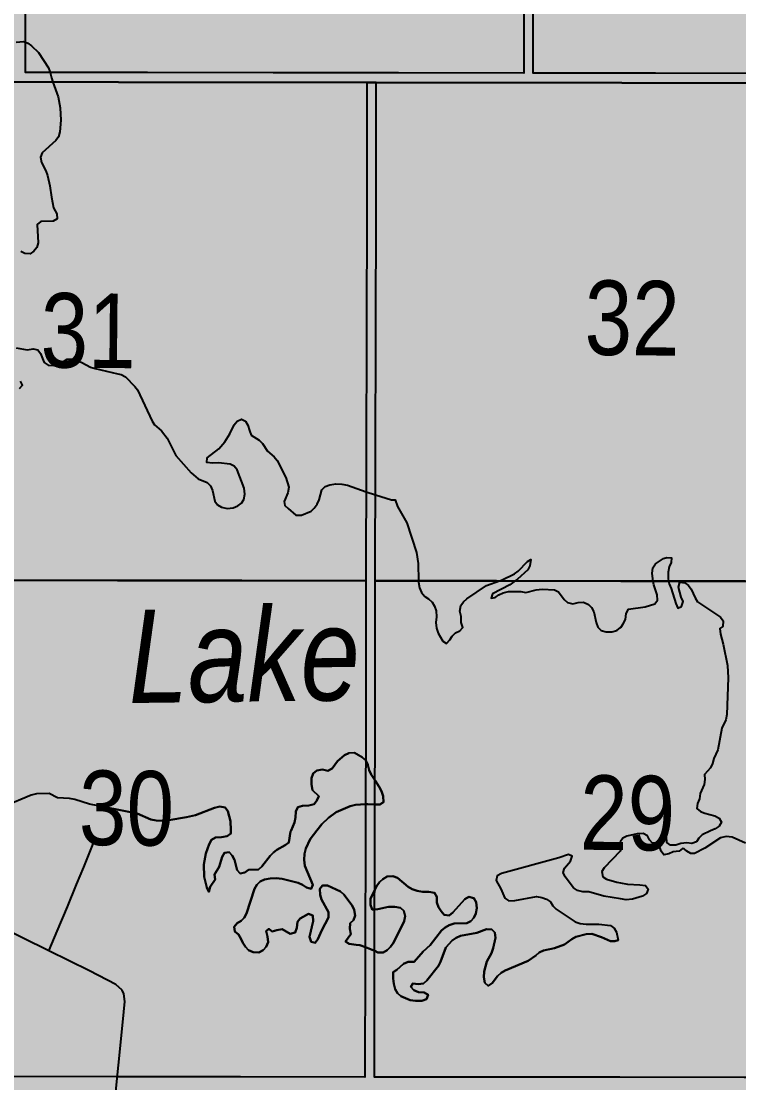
# Model space of a CAD drawing. Extents: x 570482 to 581403, y 6264409 to 6273171.
# Drawn here: x 570538.2 to 570615.1, y 6270671.3 to 6270785 of the extents above; entities that cross this region are included whole.
import ezdxf

# ---------------------------------------------------------------- set-up
doc = ezdxf.new("R2010")
doc.units = 0
doc.header["$LTSCALE"] = 5
doc.linetypes.add('DASHED2', pattern=[9.525, 6.35, -3.175])
for name, color, linetype in [('RoadSeg', 57, 'DASHED2'), ('T-WATER', 160, 'Continuous'), ('T-WATER-H', 133, 'Continuous'), ('Townships', 57, 'Continuous')]:
    doc.layers.add(name, color=color, linetype=linetype)
doc.layers.add('ROUTE-MAP-BACKGROUND-H', color=7, linetype='Continuous', true_color=0xf0ebff)
doc.layers.add('Sections', color=7, linetype='Continuous', true_color=0x13f661)
doc.styles.add('120', font='ARIALN.TTF', dxfattribs={"height": 13})
doc.styles.add('TXT', font='ARIALN.TTF', dxfattribs={"height": 0.2})

msp = doc.modelspace()

# ---------------------------------------------------------------- hatches: boundary and pattern name
at = {"layer": 'ROUTE-MAP-BACKGROUND-H'}
h = msp.add_hatch(color=256, dxfattribs=at)
h.dxf.hatch_style = 1
h.paths.add_polyline_path([(571171.112, 6270453.937), (571171.532, 6270781.165), (571139.113, 6270781.063), (571139.013, 6270832.812), (571138.478, 6271104.55), (570482.402, 6271104.607), (570481.546, 6270777.122), (570519.672, 6270776.969), (570518.91, 6270453.936), (570899.088, 6270453.629), (571061.346, 6270453.809)])
at = {"layer": 'T-WATER-H'}
h = msp.add_hatch(color=256, dxfattribs=at)
h.dxf.hatch_style = 1
h.paths.add_polyline_path([(570519.635, 6270760.989), (570519.52, 6270712.431), (570521.125, 6270711.476), (570522.128, 6270710.936), (570522.84, 6270710.553), (570524.329, 6270709.877), (570525.185, 6270709.317), (570526.298, 6270708.325), (570528.244, 6270706.067), (570529.308, 6270705.05), (570531.281, 6270703.542), (570532.017, 6270702.869), (570533.283, 6270701.359), (570533.628, 6270701.081), (570533.958, 6270700.92), (570534.657, 6270700.738), (570535.899, 6270700.649), (570536.336, 6270700.882), (570539.238, 6270702.11), (570539.804, 6270702.241), (570541.159, 6270702.274), (570542.053, 6270701.809), (570543.322, 6270701.736), (570543.902, 6270701.631), (570545.477, 6270701.143), (570548.428, 6270700.554), (570550.573, 6270700.126), (570552.042, 6270699.508), (570552.625, 6270699.377), (570553.338, 6270699.359), (570553.972, 6270699.412), (570555.896, 6270699.732), (570556.837, 6270699.96), (570558.892, 6270700.746), (570559.46, 6270700.875), (570560.02, 6270700.784), (570560.307, 6270700.403), (570560.595, 6270699.325), (570560.616, 6270698.341), (570560.624, 6270697.996), (570560.226, 6270697.715), (570559.635, 6270697.609), (570558.989, 6270697.574), (570558.559, 6270697.309), (570558.321, 6270696.853), (570557.955, 6270695.844), (570557.745, 6270694.661), (570557.779, 6270693.342), (570558.06, 6270692.204), (570558.278, 6270691.747), (570558.42, 6270692.27), (570558.968, 6270693.076), (570558.882, 6270693.607), (570559.396, 6270694.436), (570559.705, 6270695.497), (570559.942, 6270695.923), (570560.443, 6270695.991), (570560.785, 6270695.651), (570561.011, 6270695.17), (570561.31, 6270694.06), (570561.63, 6270693.693), (570562.119, 6270693.831), (570562.512, 6270694.108), (570563.599, 6270694.15), (570563.974, 6270694.445), (570564.855, 6270695.607), (570565.19, 6270695.951), (570565.575, 6270696.237), (570566.454, 6270696.737), (570566.867, 6270697.046), (570567.046, 6270698.2), (570567.101, 6270698.333), (570567.448, 6270699.171), (570567.579, 6270699.71), (570567.598, 6270700.361), (570567.802, 6270700.825), (570568.334, 6270700.972), (570568.996, 6270700.999), (570569.565, 6270701.128), (570569.858, 6270701.522), (570570.069, 6270701.988), (570569.397, 6270702.643), (570569.299, 6270703.262), (570569.292, 6270703.932), (570569.477, 6270704.436), (570569.854, 6270704.75), (570570.464, 6270704.837), (570571.02, 6270704.728), (570571.488, 6270704.95), (570572.068, 6270705.75), (570572.822, 6270706.384), (570573.298, 6270706.61), (570573.88, 6270706.644), (570574.763, 6270706.144), (570575.098, 6270705.837), (570575.117, 6270705.819), (570575.331, 6270705.337), (570575.481, 6270704.787), (570575.683, 6270704.306), (570576.097, 6270703.681), (570576.097, 6270703.68), (570576.552, 6270702.995), (570576.793, 6270702.539), (570576.969, 6270701.995), (570577.007, 6270701.361), (570576.594, 6270701.096), (570576.092, 6270701.113), (570575.307, 6270701.141), (570575.088, 6270701.129), (570574.014, 6270701.073), (570573.431, 6270700.929), (570571.939, 6270700.265), (570571.106, 6270699.689), (570570.383, 6270699.012), (570569.861, 6270698.33), (570569.149, 6270697.398), (570568.686, 6270696.378), (570568.547, 6270695.811), (570568.504, 6270695.159), (570568.576, 6270694.544), (570569.423, 6270692.509), (570569.259, 6270692.069), (570568.728, 6270692.197), (570568.317, 6270692.482), (570567.867, 6270692.713), (570566.148, 6270693.142), (570565.505, 6270693.198), (570564.834, 6270693.18), (570564.26, 6270693.059), (570563.785, 6270692.851), (570563.423, 6270692.494), (570563.172, 6270692.052), (570562.315, 6270689.411), (570562.07, 6270688.97), (570561.732, 6270688.632), (570561.295, 6270688.391), (570560.978, 6270688.009), (570561.072, 6270687.502), (570561.444, 6270687.164), (570561.721, 6270686.751), (570561.931, 6270686.272), (570562.191, 6270685.846), (570562.537, 6270685.491), (570563.017, 6270685.267), (570563.622, 6270685.257), (570564.092, 6270685.493), (570564.418, 6270685.865), (570564.622, 6270686.357), (570564.563, 6270686.94), (570564.431, 6270687.511), (570564.718, 6270687.792), (570565.08, 6270687.485), (570565.56, 6270687.64), (570566.131, 6270687.729), (570566.999, 6270687.257), (570567.548, 6270687.375), (570567.724, 6270687.884), (570567.771, 6270688.521), (570568.059, 6270688.901), (570568.972, 6270689.372), (570569.437, 6270689.2), (570569.471, 6270688.592), (570569.085, 6270686.918), (570569.23, 6270686.376), (570569.686, 6270686.288), (570569.972, 6270686.671), (570570.39, 6270687.633), (570571.116, 6270688.984), (570571.094, 6270689.574), (570570.371, 6270690.911), (570570.2, 6270691.423), (570570.182, 6270692.065), (570570.475, 6270692.436), (570570.994, 6270692.433), (570572.374, 6270691.777), (570572.752, 6270691.473), (570573.653, 6270690.261), (570573.873, 6270689.797), (570573.971, 6270689.21), (570573.801, 6270688.695), (570573.436, 6270688.386), (570573.4, 6270687.795), (570573.5, 6270687.22), (570572.932, 6270686.434), (570573.321, 6270686.166), (570574.077, 6270686.073), (570574.458, 6270686.027), (570575.058, 6270685.802), (570575.959, 6270685.464), (570576.061, 6270685.414), (570576.41, 6270685.242), (570576.972, 6270685.226), (570577.4, 6270685.493), (570577.745, 6270685.837), (570578.041, 6270686.236), (570578.845, 6270687.86), (570579.203, 6270688.584), (570579.324, 6270689.134), (570579.199, 6270689.721), (570578.83, 6270690.031), (570578.214, 6270690.151), (570577.544, 6270690.124), (570576.386, 6270689.88), (570576.07, 6270689.864), (570575.791, 6270689.85), (570575.598, 6270690.348), (570575.597, 6270690.997), (570576.074, 6270691.964), (570576.283, 6270692.389), (570576.563, 6270692.796), (570576.932, 6270693.116), (570577.38, 6270693.369), (570577.994, 6270693.427), (570578.496, 6270693.236), (570579.641, 6270692.297), (570580.08, 6270692.046), (570580.596, 6270691.845), (570581.192, 6270691.739), (570581.867, 6270691.738), (570582.458, 6270691.64), (570582.723, 6270691.215), (570582.731, 6270690.59), (570582.91, 6270690.09), (570583.177, 6270689.654), (570583.489, 6270689.285), (570584.036, 6270689.219), (570584.436, 6270689.523), (570585.714, 6270690.947), (570586.16, 6270691.2), (570586.683, 6270691.054), (570586.946, 6270690.634), (570587.009, 6270690.006), (570586.897, 6270689.424), (570586.675, 6270688.97), (570586.365, 6270688.608), (570585.927, 6270688.372), (570584.57, 6270688.341), (570584.041, 6270688.188), (570583.607, 6270687.937), (570583.233, 6270687.593), (570582.02, 6270686.027), (570581.257, 6270685.334), (570580.295, 6270684.258), (570579.641, 6270684.233), (570579.148, 6270684.036), (570578.432, 6270683.394), (570578.045, 6270683.13), (570578.036, 6270682.469), (570578.104, 6270681.869), (570578.27, 6270681.315), (570578.499, 6270680.871), (570578.868, 6270680.574), (570579.847, 6270680.148), (570580.443, 6270680.062), (570581.105, 6270680.065), (570581.608, 6270680.236), (570581.781, 6270680.689), (570581.37, 6270680.954), (570580.737, 6270680.996), (570580.245, 6270681.191), (570579.915, 6270681.546), (570580.133, 6270681.936), (570580.728, 6270681.865), (570581.286, 6270681.934), (570581.653, 6270682.246), (570582.882, 6270683.798), (570583.123, 6270684.257), (570583.682, 6270685.79), (570584.347, 6270686.514), (570584.776, 6270686.81), (570585.268, 6270687.016), (570587.018, 6270687.362), (570588.033, 6270687.727), (570588.604, 6270687.721), (570588.943, 6270687.372), (570589.021, 6270686.81), (570588.757, 6270685.693), (570588.574, 6270685.173), (570588.089, 6270684.287), (570587.778, 6270683.207), (570587.774, 6270682.584), (570587.882, 6270681.997), (570588.23, 6270681.674), (570588.646, 6270681.945), (570589.23, 6270682.697), (570589.601, 6270683.053), (570590.06, 6270683.33), (570592.516, 6270684.357), (570593.332, 6270684.908), (570593.685, 6270685.232), (570594.161, 6270685.473), (570595.34, 6270685.699), (570596.426, 6270686.105), (570597.199, 6270686.681), (570597.633, 6270686.926), (570598.741, 6270687.222), (570599.357, 6270687.226), (570600.389, 6270686.89), (570601.331, 6270686.454), (570601.819, 6270686.468), (570602.153, 6270686.567), (570601.987, 6270687.43), (570601.738, 6270687.855), (570601.341, 6270688.125), (570600.107, 6270688.289), (570598.728, 6270688.29), (570598.082, 6270688.346), (570597.57, 6270688.524), (570595.53, 6270689.896), (570595.171, 6270690.245), (570594.898, 6270690.654), (570594.491, 6270690.952), (570593.982, 6270691.149), (570593.401, 6270691.235), (570591.069, 6270690.823), (570590.441, 6270690.786), (570590.018, 6270691.07), (570589.571, 6270692.068), (570589.068, 6270692.956), (570589.204, 6270693.465), (570589.642, 6270693.696), (570595.806, 6270695.383), (570596.829, 6270695.74), (570597.227, 6270695.572), (570597.07, 6270695.046), (570596.399, 6270694.297), (570596.258, 6270693.805), (570596.497, 6270693.361), (570597.392, 6270692.16), (570597.813, 6270691.87), (570598.367, 6270691.747), (570599.012, 6270691.726), (570600.644, 6270691.27), (570602.398, 6270690.992), (570603.036, 6270690.891), (570603.704, 6270690.95), (570604.771, 6270691.279), (570605.199, 6270691.552), (570605.388, 6270692.026), (570605.09, 6270692.427), (570604.502, 6270692.505), (570603.179, 6270692.568), (570602.402, 6270692.71), (570602.005, 6270692.782), (570600.925, 6270693.093), (570600.504, 6270693.359), (570600.41, 6270693.906), (570600.666, 6270694.319), (570602.369, 6270696.108), (570602.408, 6270696.21), (570602.556, 6270696.602), (570602.409, 6270697.013), (570602.379, 6270697.097), (570602.409, 6270697.141), (570602.647, 6270697.484), (570603.087, 6270697.721), (570604.211, 6270697.967), (570604.846, 6270697.983), (570605.31, 6270697.76), (570605.531, 6270697.31), (570605.861, 6270696.947), (570606.465, 6270697.035), (570606.97, 6270697.861), (570607.339, 6270697.683), (570607.367, 6270697.029), (570607.765, 6270696.732), (570608.356, 6270696.742), (570608.896, 6270696.94), (570609.516, 6270697.01), (570610.079, 6270696.912), (570610.57, 6270697.089), (570610.827, 6270697.497), (570611.174, 6270697.865), (570612.08, 6270698.279), (570612.572, 6270698.504), (570612.998, 6270698.767), (570613.256, 6270699.198), (570613.001, 6270699.649), (570612.54, 6270699.875), (570611.468, 6270700.172), (570610.977, 6270700.365), (570610.606, 6270700.685), (570610.686, 6270701.222), (570610.898, 6270701.701), (570610.966, 6270702.298), (570611.373, 6270703.24), (570611.459, 6270703.771), (570611.409, 6270704.311), (570612.054, 6270705.046), (570612.266, 6270705.511), (570612.42, 6270706.041), (570612.843, 6270706.952), (570613.272, 6270709.269), (570613.713, 6270710.179), (570613.811, 6270710.76), (570613.954, 6270714.688), (570613.877, 6270715.988), (570613.418, 6270718.287), (570613.121, 6270719.356), (570613.057, 6270719.973), (570613.389, 6270720.194), (570613.42, 6270720.775), (570613.125, 6270721.18), (570610.682, 6270722.824), (570610.408, 6270723.237), (570609.995, 6270724.185), (570609.699, 6270724.574), (570609.298, 6270724.864), (570608.772, 6270724.937), (570608.64, 6270724.405), (570608.925, 6270723.338), (570609.13, 6270722.85), (570608.96, 6270722.339), (570608.563, 6270722.154), (570608.33, 6270722.63), (570607.847, 6270724.268), (570607.62, 6270724.753), (570607.57, 6270725.046), (570607.519, 6270725.328), (570607.522, 6270726), (570607.624, 6270726.562), (570607.829, 6270727.04), (570607.872, 6270727.522), (570607.397, 6270727.56), (570607.013, 6270727.461), (570606.175, 6270726.881), (570605.891, 6270726.459), (570605.803, 6270725.865), (570605.919, 6270725.048), (570605.976, 6270724.646), (570606.328, 6270723.586), (570606.394, 6270723.01), (570606.095, 6270722.626), (570605.056, 6270722.277), (570603.254, 6270722.036), (570603.031, 6270721.559), (570602.956, 6270720.928), (570602.717, 6270720.453), (570602.45, 6270720.083), (570602.431, 6270720.056), (570602.009, 6270719.763), (570601.468, 6270719.605), (570600.862, 6270719.595), (570600.354, 6270719.764), (570599.996, 6270720.102), (570599.808, 6270720.617), (570599.537, 6270721.737), (570599.314, 6270722.225), (570598.972, 6270722.55), (570598.457, 6270722.775), (570597.863, 6270722.751), (570597.31, 6270722.623), (570596.744, 6270722.753), (570596.385, 6270723.07), (570595.769, 6270723.877), (570595.348, 6270724.123), (570594.014, 6270724.169), (570593.364, 6270724.124), (570592.278, 6270723.824), (570591.718, 6270723.948), (570590.391, 6270723.928), (570589.844, 6270723.804), (570589.378, 6270723.583), (570588.99, 6270723.293), (570588.535, 6270723.214), (570588.68, 6270723.68), (570590.537, 6270724.658), (570591.124, 6270725.066), (570591.37, 6270725.237), (570592.477, 6270726.242), (570592.687, 6270726.697), (570592.79, 6270727.375), (570592.452, 6270727.135), (570591.433, 6270726.12), (570591.062, 6270725.822), (570589.648, 6270725.135), (570589.456, 6270725.068), (570588.054, 6270724.576), (570585.94, 6270723.145), (570585.577, 6270722.829), (570585.287, 6270722.418), (570585.189, 6270721.832), (570585.319, 6270721.269), (570585.336, 6270720.591), (570585.497, 6270720.084), (570585.169, 6270719.712), (570584.713, 6270719.487), (570584.352, 6270719.159), (570584.098, 6270718.746), (570583.766, 6270718.351), (570583.361, 6270718.615), (570582.879, 6270719.478), (570582.674, 6270719.987), (570582.619, 6270720.603), (570582.683, 6270721.2), (570582.644, 6270721.848), (570582.481, 6270722.375), (570582.206, 6270722.788), (570581.833, 6270723.128), (570581.419, 6270723.41), (570581.075, 6270723.815), (570580.875, 6270724.321), (570580.755, 6270724.913), (570580.752, 6270725.078), (570580.718, 6270726.938), (570580.535, 6270728.122), (570579.486, 6270731.279), (570578.497, 6270733.046), (570578.248, 6270733.764), (570577.877, 6270733.75), (570576.157, 6270734.295), (570575.154, 6270734.613), (570574.636, 6270734.777), (570573.131, 6270735.33), (570572.531, 6270735.436), (570571.873, 6270735.467), (570571.253, 6270735.378), (570570.749, 6270735.175), (570570.4, 6270734.827), (570570.087, 6270733.755), (570569.88, 6270733.28), (570569.582, 6270732.867), (570569.233, 6270732.545), (570568.217, 6270732.102), (570567.608, 6270732.108), (570566.768, 6270732.831), (570566.44, 6270733.152), (570566.341, 6270733.571), (570566.757, 6270734.517), (570566.842, 6270735.099), (570566.518, 6270736.154), (570565.593, 6270737.968), (570565.29, 6270738.349), (570564.561, 6270738.984), (570564.013, 6270739.785), (570563.677, 6270740.142), (570562.823, 6270740.696), (570562.616, 6270741.201), (570562.472, 6270741.757), (570562.199, 6270742.169), (570561.763, 6270742.412), (570561.3, 6270742.196), (570560.973, 6270741.78), (570560.534, 6270740.838), (570560, 6270739.96), (570559.348, 6270739.217), (570558.104, 6270738.239), (570558.058, 6270737.764), (570558.657, 6270737.702), (570559.313, 6270737.731), (570560.549, 6270737.583), (570560.985, 6270737.348), (570561.314, 6270736.982), (570562.075, 6270734.995), (570562.144, 6270734.367), (570562.043, 6270733.803), (570561.774, 6270733.4), (570561.368, 6270733.109), (570560.873, 6270732.911), (570560.228, 6270732.838), (570559.634, 6270732.952), (570559.201, 6270733.223), (570558.911, 6270733.629), (570558.674, 6270734.772), (570558.436, 6270735.256), (570558.104, 6270735.613), (570557.133, 6270735.989), (570556.375, 6270736.633), (570554.74, 6270738.493), (570553.799, 6270740.349), (570553.187, 6270741.139), (570552.461, 6270741.792), (570552.186, 6270742.189), (570550.633, 6270745.534), (570550.344, 6270745.916), (570549.326, 6270746.936), (570548.89, 6270747.173), (570548.529, 6270747.255), (570546.079, 6270747.812), (570545.57, 6270747.978), (570544.669, 6270748.457), (570544.031, 6270748.711), (570543.689, 6270748.851), (570543.077, 6270748.821), (570542.893, 6270748.713), (570542.195, 6270748.322), (570541.666, 6270748.147), (570541.047, 6270748.17), (570540.631, 6270748.46), (570540.497, 6270748.718), (570540.219, 6270749.424), (570539.95, 6270749.823), (570539.438, 6270749.939), (570538.803, 6270749.836), (570537.63, 6270750.037), (570537.192, 6270749.775), (570536.773, 6270748.727), (570536.564, 6270747.623), (570536.6, 6270746.995), (570536.968, 6270746.689), (570538.087, 6270746.461), (570538.31, 6270746.029), (570537.986, 6270745.687), (570537.501, 6270745.479), (570536.186, 6270745.422), (570535.654, 6270745.564), (570535.23, 6270745.853), (570534.922, 6270746.22), (570534.64, 6270746.776), (570534.508, 6270747.35), (570534.514, 6270747.987), (570534.694, 6270748.731), (570534.926, 6270750.262), (570534.853, 6270751.896), (570534.78, 6270753.518), (570534.851, 6270754.17), (570534.757, 6270756.178), (570534.449, 6270757.941), (570534.491, 6270758.556), (570534.744, 6270758.99), (570535.077, 6270759.332), (570536.458, 6270760.064), (570537.485, 6270760.398), (570538.108, 6270760.378), (570538.55, 6270760.147), (570539.103, 6270760.134), (570539.519, 6270760.406), (570539.827, 6270760.789), (570539.974, 6270761.312), (570539.865, 6270763.262), (570540.254, 6270763.577), (570541.589, 6270763.619), (570542.001, 6270763.881), (570541.992, 6270764.391), (570541.62, 6270765.047), (570541.389, 6270766.177), (570541.239, 6270767.421), (570540.982, 6270768.527), (570540.794, 6270769.02), (570540.318, 6270769.899), (570540.223, 6270770.473), (570540.416, 6270770.95), (570541.874, 6270772.248), (570542.146, 6270772.645), (570542.292, 6270773.196), (570542.391, 6270774.447), (570542.33, 6270775.78), (570542.109, 6270776.938), (570541.562, 6270778.532), (570541.403, 6270778.994), (570541.263, 6270779.561), (570541.071, 6270780.049), (570539.993, 6270781.698), (570539.267, 6270782.416), (570538.862, 6270782.694), (570538.62, 6270782.796), (570538.394, 6270782.892), (570537.617, 6270782.805), (570537.168, 6270782.755), (570535.781, 6270782.748), (570535.346, 6270782.492), (570535.14, 6270781.361), (570534.898, 6270780.915), (570533.879, 6270779.839), (570533.519, 6270779.572), (570533.479, 6270779.542), (570532.418, 6270779.204), (570532.168, 6270778.794), (570532.464, 6270778.418), (570533.007, 6270778.298), (570533.655, 6270778.26), (570534.184, 6270778.1), (570534.552, 6270777.801), (570534.579, 6270777.238), (570534.145, 6270777.002), (570533.064, 6270777.267), (570532.399, 6270777.246), (570531.913, 6270777.141), (570531.654, 6270776.647), (570531.36, 6270775.587), (570531.266, 6270775.006), (570531.577, 6270774.634), (570533.208, 6270775.09), (570534.079, 6270775.57), (570534.537, 6270775.508), (570534.457, 6270774.919), (570534.29, 6270774.397), (570534.057, 6270773.959), (570533.598, 6270773.745), (570532.491, 6270773.989), (570530.982, 6270773.405), (570530.568, 6270773.119), (570530.045, 6270771.606), (570529.75, 6270771.219), (570529.702, 6270770.721), (570530.351, 6270769.992), (570530.523, 6270769.494), (570530.504, 6270768.833), (570530.265, 6270767.724), (570530.082, 6270767.213), (570529.812, 6270766.79), (570528.671, 6270766.652), (570528.338, 6270766.323), (570528.648, 6270765.942), (570528.802, 6270765.424), (570528.753, 6270764.791), (570528.584, 6270764.28), (570527.801, 6270763.027), (570527.391, 6270762.739), (570526.841, 6270762.734), (570526.132, 6270763.415), (570525.711, 6270763.685), (570525.152, 6270763.656), (570524.164, 6270763.302), (570523.631, 6270763.459), (570523.196, 6270763.701), (570522.252, 6270763.339), (570521.247, 6270762.953), (570520.458, 6270762.389)])

# ---------------------------------------------------------------- linework, layer by layer
at = {"layer": 'RoadSeg'}
for points in [[(570541.116, 6270685.435), (570519.481, 6270696.066)], [(570541.116, 6270685.435), (570541.139, 6270685.489), (570542.004, 6270687.543), (570543.108, 6270690.15), (570544.089, 6270692.546), (570544.864, 6270694.379), (570545.877, 6270696.903)], [(570537.321, 6270583.627), (570537.389, 6270587.886), (570537.905, 6270590.972), (570540.732, 6270599.179), (570541.52, 6270602.661), (570549.051, 6270677.777), (570549.253, 6270680.004), (570549.166, 6270680.803), (570548.973, 6270681.206), (570548.317, 6270681.816), (570545.479, 6270683.292), (570541.116, 6270685.435)]]:
    msp.add_lwpolyline(points, dxfattribs=at)
at = {"layer": 'Sections', "color": 8}
for points in [[(570551.709, 6270779.546), (570538.599, 6270779.565), (570538.629, 6270792.887), (570538.658, 6270806.209), (570538.688, 6270819.59), (570538.718, 6270832.971), (570551.823, 6270832.952), (570565.263, 6270832.933), (570578.702, 6270832.914), (570592.142, 6270832.895), (570592.118, 6270819.514), (570592.093, 6270806.133), (570592.069, 6270792.811), (570592.044, 6270779.489), (570578.599, 6270779.508), (570565.154, 6270779.527)], [(570606.158, 6270779.469), (570593.048, 6270779.487), (570593.072, 6270792.809), (570593.097, 6270806.131), (570593.121, 6270819.512), (570593.146, 6270832.893), (570606.251, 6270832.875), (570619.691, 6270832.856), (570633.13, 6270832.837), (570646.57, 6270832.818), (570646.551, 6270819.437), (570646.531, 6270806.056), (570646.512, 6270792.733), (570646.493, 6270779.411), (570633.048, 6270779.43), (570619.603, 6270779.45)], [(570535.14, 6270725.134), (570522.147, 6270725.15), (570522.179, 6270738.531), (570522.21, 6270751.912), (570522.242, 6270765.234), (570522.274, 6270778.556), (570535.262, 6270778.54), (570548.584, 6270778.523), (570561.907, 6270778.507), (570575.229, 6270778.491), (570575.202, 6270765.169), (570575.176, 6270751.847), (570575.149, 6270738.466), (570575.123, 6270725.085), (570561.795, 6270725.102), (570548.468, 6270725.118)], [(570589.119, 6270725.068), (570576.126, 6270725.084), (570576.153, 6270738.465), (570576.179, 6270751.846), (570576.206, 6270765.168), (570576.233, 6270778.49), (570589.221, 6270778.474), (570602.543, 6270778.458), (570615.866, 6270778.442), (570629.188, 6270778.425), (570629.166, 6270765.103), (570629.145, 6270751.781), (570629.123, 6270738.4), (570629.102, 6270725.02), (570615.774, 6270725.036), (570602.447, 6270725.052)], [(570535.02, 6270671.946), (570522.022, 6270671.962), (570522.053, 6270685.008), (570522.084, 6270698.388), (570522.116, 6270711.769), (570522.147, 6270725.15), (570535.14, 6270725.134), (570548.468, 6270725.118), (570561.795, 6270725.102), (570575.123, 6270725.085), (570575.096, 6270711.705), (570575.07, 6270698.324), (570575.044, 6270684.943), (570575.018, 6270671.897), (570561.685, 6270671.913), (570548.353, 6270671.929)], [(570589.019, 6270671.88), (570576.021, 6270671.896), (570576.047, 6270684.942), (570576.074, 6270698.323), (570576.1, 6270711.703), (570576.126, 6270725.084), (570589.119, 6270725.068), (570602.447, 6270725.052), (570615.774, 6270725.036), (570629.102, 6270725.02), (570629.081, 6270711.639), (570629.06, 6270698.258), (570629.038, 6270684.877), (570629.018, 6270671.831), (570615.685, 6270671.847), (570602.352, 6270671.864)]]:
    msp.add_lwpolyline(points, close=True, dxfattribs=at)
at = {"layer": 'T-WATER', "flags": 128}
for points in [[(570537.617, 6270782.805), (570538.394, 6270782.892), (570538.62, 6270782.796), (570538.862, 6270782.694), (570539.267, 6270782.416), (570539.993, 6270781.698), (570541.071, 6270780.049), (570541.263, 6270779.561), (570541.403, 6270778.994), (570541.562, 6270778.532), (570542.109, 6270776.938), (570542.33, 6270775.78), (570542.391, 6270774.447), (570542.292, 6270773.196), (570542.146, 6270772.645), (570541.874, 6270772.248), (570540.416, 6270770.95), (570540.223, 6270770.473), (570540.318, 6270769.899), (570540.794, 6270769.02), (570540.982, 6270768.527), (570541.239, 6270767.421), (570541.389, 6270766.177), (570541.62, 6270765.047), (570541.992, 6270764.391), (570542.001, 6270763.881), (570541.589, 6270763.619), (570540.254, 6270763.577), (570539.865, 6270763.262), (570539.974, 6270761.312), (570539.827, 6270760.789), (570539.519, 6270760.406), (570539.103, 6270760.134), (570538.55, 6270760.147), (570538.108, 6270760.378)], [(570537.63, 6270750.037), (570538.803, 6270749.836), (570539.438, 6270749.939), (570539.95, 6270749.823), (570540.219, 6270749.424), (570540.497, 6270748.718), (570540.631, 6270748.46), (570541.047, 6270748.17), (570541.666, 6270748.147), (570542.195, 6270748.322), (570542.893, 6270748.713), (570543.077, 6270748.821), (570543.689, 6270748.851), (570544.031, 6270748.711), (570544.669, 6270748.457), (570545.57, 6270747.978), (570546.079, 6270747.812), (570548.529, 6270747.255), (570548.89, 6270747.173), (570549.326, 6270746.936), (570550.344, 6270745.916), (570550.633, 6270745.534), (570552.186, 6270742.189), (570552.461, 6270741.792), (570553.187, 6270741.139), (570553.799, 6270740.349), (570554.74, 6270738.493), (570556.375, 6270736.633), (570557.133, 6270735.989), (570558.104, 6270735.613), (570558.436, 6270735.256), (570558.674, 6270734.772), (570558.911, 6270733.629), (570559.201, 6270733.223), (570559.634, 6270732.952), (570560.228, 6270732.838), (570560.873, 6270732.911), (570561.368, 6270733.109), (570561.774, 6270733.4), (570562.043, 6270733.803), (570562.144, 6270734.367), (570562.075, 6270734.995), (570561.314, 6270736.982), (570560.985, 6270737.348), (570560.549, 6270737.583), (570559.313, 6270737.731), (570558.657, 6270737.702), (570558.058, 6270737.764), (570558.104, 6270738.239), (570559.348, 6270739.217), (570560, 6270739.96), (570560.534, 6270740.838), (570560.973, 6270741.78), (570561.3, 6270742.196), (570561.763, 6270742.412), (570562.199, 6270742.169), (570562.472, 6270741.757), (570562.616, 6270741.201), (570562.823, 6270740.696), (570563.677, 6270740.142), (570564.013, 6270739.785), (570564.561, 6270738.984), (570565.29, 6270738.349), (570565.593, 6270737.968), (570566.518, 6270736.154), (570566.842, 6270735.099), (570566.757, 6270734.517), (570566.341, 6270733.571), (570566.44, 6270733.152), (570566.768, 6270732.831), (570567.608, 6270732.108), (570568.217, 6270732.102), (570569.233, 6270732.545), (570569.582, 6270732.867), (570569.88, 6270733.28), (570570.087, 6270733.755), (570570.4, 6270734.827), (570570.749, 6270735.175), (570571.253, 6270735.378), (570571.873, 6270735.467), (570572.531, 6270735.436), (570573.131, 6270735.33), (570574.636, 6270734.777), (570575.154, 6270734.613), (570576.157, 6270734.295), (570577.877, 6270733.75), (570578.248, 6270733.764), (570578.497, 6270733.046), (570579.486, 6270731.279), (570580.535, 6270728.122), (570580.718, 6270726.938), (570580.752, 6270725.078), (570580.755, 6270724.913), (570580.875, 6270724.321), (570581.075, 6270723.815), (570581.419, 6270723.41), (570581.833, 6270723.128), (570582.206, 6270722.788), (570582.481, 6270722.375), (570582.644, 6270721.848), (570582.683, 6270721.2), (570582.619, 6270720.603), (570582.674, 6270719.987), (570582.879, 6270719.478), (570583.361, 6270718.615), (570583.766, 6270718.351), (570584.098, 6270718.746), (570584.352, 6270719.159), (570584.713, 6270719.487), (570585.169, 6270719.712), (570585.497, 6270720.084), (570585.336, 6270720.591), (570585.319, 6270721.269), (570585.189, 6270721.832), (570585.287, 6270722.418), (570585.577, 6270722.829), (570585.94, 6270723.145), (570588.054, 6270724.576), (570589.456, 6270725.068), (570589.648, 6270725.135), (570591.062, 6270725.822), (570591.433, 6270726.12), (570592.452, 6270727.135), (570592.79, 6270727.375), (570592.687, 6270726.697), (570592.477, 6270726.242), (570591.37, 6270725.237), (570591.124, 6270725.066), (570590.537, 6270724.658), (570588.68, 6270723.68), (570588.535, 6270723.214), (570588.99, 6270723.293), (570589.378, 6270723.583), (570589.844, 6270723.804), (570590.391, 6270723.928), (570591.718, 6270723.948), (570592.278, 6270723.824), (570593.364, 6270724.124), (570594.014, 6270724.169), (570595.348, 6270724.123), (570595.769, 6270723.877), (570596.385, 6270723.07), (570596.744, 6270722.753), (570597.31, 6270722.623), (570597.863, 6270722.751), (570598.457, 6270722.775), (570598.972, 6270722.55), (570599.314, 6270722.225), (570599.537, 6270721.737), (570599.808, 6270720.617), (570599.996, 6270720.102), (570600.354, 6270719.764), (570600.862, 6270719.595), (570601.468, 6270719.605), (570602.009, 6270719.763), (570602.431, 6270720.056), (570602.45, 6270720.083), (570602.717, 6270720.453), (570602.956, 6270720.928), (570603.031, 6270721.559), (570603.254, 6270722.036), (570605.056, 6270722.277), (570606.095, 6270722.626), (570606.394, 6270723.01), (570606.328, 6270723.586), (570605.976, 6270724.646), (570605.919, 6270725.048), (570605.803, 6270725.865), (570605.891, 6270726.459), (570606.175, 6270726.881), (570607.013, 6270727.461), (570607.397, 6270727.56), (570607.872, 6270727.522), (570607.829, 6270727.04), (570607.624, 6270726.562), (570607.522, 6270726), (570607.519, 6270725.328), (570607.57, 6270725.046), (570607.62, 6270724.753), (570607.847, 6270724.268), (570608.33, 6270722.63), (570608.563, 6270722.154), (570608.96, 6270722.339), (570609.13, 6270722.85), (570608.925, 6270723.338), (570608.64, 6270724.405), (570608.772, 6270724.937), (570609.298, 6270724.864), (570609.699, 6270724.574), (570609.995, 6270724.185), (570610.408, 6270723.237), (570610.682, 6270722.824), (570613.125, 6270721.18), (570613.42, 6270720.775), (570613.389, 6270720.194), (570613.057, 6270719.973), (570613.121, 6270719.356), (570613.418, 6270718.287), (570613.877, 6270715.988), (570613.954, 6270714.688), (570613.811, 6270710.76), (570613.713, 6270710.179), (570613.272, 6270709.269), (570612.843, 6270706.952), (570612.42, 6270706.041), (570612.266, 6270705.511), (570612.054, 6270705.046), (570611.409, 6270704.311), (570611.459, 6270703.771), (570611.373, 6270703.24), (570610.966, 6270702.298), (570610.898, 6270701.701), (570610.686, 6270701.222), (570610.606, 6270700.685), (570610.977, 6270700.365), (570611.468, 6270700.172), (570612.54, 6270699.875), (570613.001, 6270699.649), (570613.256, 6270699.198), (570612.998, 6270698.767), (570612.572, 6270698.504), (570612.08, 6270698.279), (570611.174, 6270697.865), (570610.827, 6270697.497), (570610.57, 6270697.089), (570610.079, 6270696.912), (570609.516, 6270697.01), (570608.896, 6270696.94), (570608.356, 6270696.742), (570607.765, 6270696.732), (570607.367, 6270697.029), (570607.339, 6270697.683), (570606.97, 6270697.861), (570606.465, 6270697.035), (570605.861, 6270696.947), (570605.531, 6270697.31), (570605.31, 6270697.76), (570604.846, 6270697.983), (570604.211, 6270697.967), (570603.087, 6270697.721), (570602.647, 6270697.484), (570602.409, 6270697.141), (570602.379, 6270697.097), (570602.409, 6270697.013), (570602.556, 6270696.602), (570602.408, 6270696.21), (570602.369, 6270696.108), (570600.666, 6270694.319), (570600.41, 6270693.906), (570600.504, 6270693.359), (570600.925, 6270693.093), (570602.005, 6270692.782), (570602.402, 6270692.71), (570603.179, 6270692.568), (570604.502, 6270692.505), (570605.09, 6270692.427), (570605.388, 6270692.026), (570605.199, 6270691.552), (570604.771, 6270691.279), (570603.704, 6270690.95), (570603.036, 6270690.891), (570602.398, 6270690.992), (570600.644, 6270691.27), (570599.012, 6270691.726), (570598.367, 6270691.747), (570597.813, 6270691.87), (570597.392, 6270692.16), (570596.497, 6270693.361), (570596.258, 6270693.805), (570596.399, 6270694.297), (570597.07, 6270695.046), (570597.227, 6270695.572), (570596.829, 6270695.74), (570595.806, 6270695.383), (570589.642, 6270693.696), (570589.204, 6270693.465), (570589.068, 6270692.956), (570589.571, 6270692.068), (570590.018, 6270691.07), (570590.441, 6270690.786), (570591.069, 6270690.823), (570593.401, 6270691.235), (570593.982, 6270691.149), (570594.491, 6270690.952), (570594.898, 6270690.654), (570595.171, 6270690.245), (570595.53, 6270689.896), (570597.57, 6270688.524), (570598.082, 6270688.346), (570598.728, 6270688.29), (570600.107, 6270688.289), (570601.341, 6270688.125), (570601.738, 6270687.855), (570601.987, 6270687.43), (570602.153, 6270686.567), (570601.819, 6270686.468), (570601.331, 6270686.454), (570600.389, 6270686.89), (570599.357, 6270687.226), (570598.741, 6270687.222), (570597.633, 6270686.926), (570597.199, 6270686.681), (570596.426, 6270686.105), (570595.34, 6270685.699), (570594.161, 6270685.473), (570593.685, 6270685.232), (570593.332, 6270684.908), (570592.516, 6270684.357), (570590.06, 6270683.33), (570589.601, 6270683.053), (570589.23, 6270682.697), (570588.646, 6270681.945), (570588.23, 6270681.674), (570587.882, 6270681.997), (570587.774, 6270682.584), (570587.778, 6270683.207), (570588.089, 6270684.287), (570588.574, 6270685.173), (570588.757, 6270685.693), (570589.021, 6270686.81), (570588.943, 6270687.372), (570588.604, 6270687.721), (570588.033, 6270687.727), (570587.018, 6270687.362), (570585.268, 6270687.016), (570584.776, 6270686.81), (570584.347, 6270686.514), (570583.682, 6270685.79), (570583.123, 6270684.257), (570582.882, 6270683.798), (570581.653, 6270682.246), (570581.286, 6270681.934), (570580.728, 6270681.865), (570580.133, 6270681.936), (570579.915, 6270681.546), (570580.245, 6270681.191), (570580.737, 6270680.996), (570581.37, 6270680.954), (570581.781, 6270680.689), (570581.608, 6270680.236), (570581.105, 6270680.065), (570580.443, 6270680.062), (570579.847, 6270680.148), (570578.868, 6270680.574), (570578.499, 6270680.871), (570578.27, 6270681.315), (570578.104, 6270681.869), (570578.036, 6270682.469), (570578.045, 6270683.13), (570578.432, 6270683.394), (570579.148, 6270684.036), (570579.641, 6270684.233), (570580.295, 6270684.258), (570581.257, 6270685.334), (570582.02, 6270686.027), (570583.233, 6270687.593), (570583.607, 6270687.937), (570584.041, 6270688.188), (570584.57, 6270688.341), (570585.927, 6270688.372), (570586.365, 6270688.608), (570586.675, 6270688.97), (570586.897, 6270689.424), (570587.009, 6270690.006), (570586.946, 6270690.634), (570586.683, 6270691.054), (570586.16, 6270691.2), (570585.714, 6270690.947), (570584.436, 6270689.523), (570584.036, 6270689.219), (570583.489, 6270689.285), (570583.177, 6270689.654), (570582.91, 6270690.09), (570582.731, 6270690.59), (570582.723, 6270691.215), (570582.458, 6270691.64), (570581.867, 6270691.738), (570581.192, 6270691.739), (570580.596, 6270691.845), (570580.08, 6270692.046), (570579.641, 6270692.297), (570578.496, 6270693.236), (570577.994, 6270693.427), (570577.38, 6270693.369), (570576.932, 6270693.116), (570576.563, 6270692.796), (570576.283, 6270692.389), (570576.074, 6270691.964), (570575.597, 6270690.997), (570575.598, 6270690.348), (570575.791, 6270689.85), (570576.07, 6270689.864), (570576.386, 6270689.88), (570577.544, 6270690.124), (570578.214, 6270690.151), (570578.83, 6270690.031), (570579.199, 6270689.721), (570579.324, 6270689.134), (570579.203, 6270688.584), (570578.845, 6270687.86), (570578.041, 6270686.236), (570577.745, 6270685.837), (570577.4, 6270685.493), (570576.972, 6270685.226), (570576.41, 6270685.242), (570576.061, 6270685.414), (570575.959, 6270685.464), (570575.058, 6270685.802), (570574.458, 6270686.027), (570574.077, 6270686.073), (570573.321, 6270686.166), (570572.932, 6270686.434), (570573.5, 6270687.22), (570573.4, 6270687.795), (570573.436, 6270688.386), (570573.801, 6270688.695), (570573.971, 6270689.21), (570573.873, 6270689.797), (570573.653, 6270690.261), (570572.752, 6270691.473), (570572.374, 6270691.777), (570570.994, 6270692.433), (570570.475, 6270692.436), (570570.182, 6270692.065), (570570.2, 6270691.423), (570570.371, 6270690.911), (570571.094, 6270689.574), (570571.116, 6270688.984), (570570.39, 6270687.633), (570569.972, 6270686.671), (570569.686, 6270686.288), (570569.23, 6270686.376), (570569.085, 6270686.918), (570569.471, 6270688.592), (570569.437, 6270689.2), (570568.972, 6270689.372), (570568.059, 6270688.901), (570567.771, 6270688.521), (570567.724, 6270687.884), (570567.548, 6270687.375), (570566.999, 6270687.257), (570566.131, 6270687.729), (570565.56, 6270687.64), (570565.08, 6270687.485), (570564.718, 6270687.792), (570564.431, 6270687.511), (570564.563, 6270686.94), (570564.622, 6270686.357), (570564.418, 6270685.865), (570564.092, 6270685.493), (570563.622, 6270685.257), (570563.017, 6270685.267), (570562.537, 6270685.491), (570562.191, 6270685.846), (570561.931, 6270686.272), (570561.721, 6270686.751), (570561.444, 6270687.164), (570561.072, 6270687.502), (570560.978, 6270688.009), (570561.295, 6270688.391), (570561.732, 6270688.632), (570562.07, 6270688.97), (570562.315, 6270689.411), (570563.172, 6270692.052), (570563.423, 6270692.494), (570563.785, 6270692.851), (570564.26, 6270693.059), (570564.834, 6270693.18), (570565.505, 6270693.198), (570566.148, 6270693.142), (570567.867, 6270692.713), (570568.317, 6270692.482), (570568.728, 6270692.197), (570569.259, 6270692.069), (570569.423, 6270692.509), (570568.576, 6270694.544), (570568.504, 6270695.159), (570568.547, 6270695.811), (570568.686, 6270696.378), (570569.149, 6270697.398), (570569.861, 6270698.33), (570570.383, 6270699.012), (570571.106, 6270699.689), (570571.939, 6270700.265), (570573.431, 6270700.929), (570574.014, 6270701.073), (570575.088, 6270701.129), (570575.307, 6270701.141), (570576.092, 6270701.113), (570576.594, 6270701.096), (570577.007, 6270701.361), (570576.969, 6270701.995), (570576.793, 6270702.539), (570576.552, 6270702.995), (570576.097, 6270703.68), (570576.097, 6270703.681), (570575.683, 6270704.306), (570575.481, 6270704.787), (570575.331, 6270705.337), (570575.117, 6270705.819), (570575.098, 6270705.837), (570574.763, 6270706.144), (570573.88, 6270706.644), (570573.298, 6270706.61), (570572.822, 6270706.384), (570572.068, 6270705.75), (570571.488, 6270704.95), (570571.02, 6270704.728), (570570.464, 6270704.837), (570569.854, 6270704.75), (570569.477, 6270704.436), (570569.292, 6270703.932), (570569.299, 6270703.262), (570569.397, 6270702.643), (570570.069, 6270701.988), (570569.858, 6270701.522), (570569.565, 6270701.128), (570568.996, 6270700.999), (570568.334, 6270700.972), (570567.802, 6270700.825), (570567.598, 6270700.361), (570567.579, 6270699.71), (570567.448, 6270699.171), (570567.101, 6270698.333), (570567.046, 6270698.2), (570566.867, 6270697.046), (570566.454, 6270696.737), (570565.575, 6270696.237), (570565.19, 6270695.951), (570564.855, 6270695.607), (570563.974, 6270694.445), (570563.599, 6270694.15), (570562.512, 6270694.108), (570562.119, 6270693.831), (570561.63, 6270693.693), (570561.31, 6270694.06), (570561.011, 6270695.17), (570560.785, 6270695.651), (570560.443, 6270695.991), (570559.942, 6270695.923), (570559.705, 6270695.497), (570559.396, 6270694.436), (570558.882, 6270693.607), (570558.968, 6270693.076), (570558.42, 6270692.27), (570558.278, 6270691.747), (570558.06, 6270692.204), (570557.779, 6270693.342), (570557.745, 6270694.661), (570557.955, 6270695.844), (570558.321, 6270696.853), (570558.559, 6270697.309), (570558.989, 6270697.574), (570559.635, 6270697.609), (570560.226, 6270697.715), (570560.624, 6270697.996), (570560.616, 6270698.341), (570560.595, 6270699.325), (570560.307, 6270700.403), (570560.02, 6270700.784), (570559.46, 6270700.875), (570558.892, 6270700.746), (570556.837, 6270699.96), (570555.896, 6270699.732), (570553.972, 6270699.412), (570553.338, 6270699.359), (570552.625, 6270699.377), (570552.042, 6270699.508), (570550.573, 6270700.126), (570548.428, 6270700.554), (570545.477, 6270701.143), (570543.902, 6270701.631), (570543.322, 6270701.736), (570542.053, 6270701.809), (570541.159, 6270702.274), (570539.804, 6270702.241), (570539.238, 6270702.11), (570536.336, 6270700.882)], [(570537.986, 6270745.687), (570538.31, 6270746.029), (570538.087, 6270746.461)]]:
    msp.add_lwpolyline(points, dxfattribs=at)
at = {"layer": 'T-WATER', "linetype": 'Continuous'}
for points in [[(570548.529, 6270747.255), (570548.89, 6270747.173), (570549.326, 6270746.936), (570550.344, 6270745.916), (570550.633, 6270745.534), (570552.186, 6270742.189), (570552.461, 6270741.792), (570553.187, 6270741.139), (570553.799, 6270740.349), (570554.74, 6270738.493), (570556.375, 6270736.633), (570557.133, 6270735.989), (570558.104, 6270735.613), (570558.436, 6270735.256), (570558.674, 6270734.772), (570558.911, 6270733.629), (570559.201, 6270733.223), (570559.634, 6270732.952), (570560.228, 6270732.838), (570560.873, 6270732.911), (570561.368, 6270733.109), (570561.774, 6270733.4), (570562.043, 6270733.803), (570562.144, 6270734.367), (570562.075, 6270734.995), (570561.314, 6270736.982), (570560.985, 6270737.348), (570560.549, 6270737.583), (570559.313, 6270737.731), (570558.657, 6270737.702), (570558.058, 6270737.764), (570558.104, 6270738.239), (570559.348, 6270739.217), (570560, 6270739.96), (570560.534, 6270740.838), (570560.973, 6270741.78), (570561.3, 6270742.196), (570561.763, 6270742.412), (570562.199, 6270742.169), (570562.472, 6270741.757), (570562.616, 6270741.201), (570562.823, 6270740.696), (570563.677, 6270740.142), (570564.013, 6270739.785), (570564.561, 6270738.984), (570565.29, 6270738.349), (570565.593, 6270737.968), (570566.518, 6270736.154), (570566.842, 6270735.099), (570566.757, 6270734.517), (570566.341, 6270733.571), (570566.44, 6270733.152), (570566.768, 6270732.831), (570567.608, 6270732.108), (570568.217, 6270732.102), (570569.233, 6270732.545), (570569.582, 6270732.867), (570569.88, 6270733.28), (570570.087, 6270733.755), (570570.4, 6270734.827), (570570.749, 6270735.175), (570571.253, 6270735.378), (570571.873, 6270735.467), (570572.531, 6270735.436), (570573.131, 6270735.33), (570574.636, 6270734.777), (570575.154, 6270734.613)], [(570591.124, 6270725.066), (570590.537, 6270724.658), (570588.68, 6270723.68), (570588.535, 6270723.214), (570588.99, 6270723.293), (570589.378, 6270723.583), (570589.844, 6270723.804), (570590.391, 6270723.928), (570591.718, 6270723.948), (570592.278, 6270723.824), (570593.364, 6270724.124), (570594.014, 6270724.169), (570595.348, 6270724.123), (570595.769, 6270723.877), (570596.385, 6270723.07), (570596.744, 6270722.753), (570597.31, 6270722.623), (570597.863, 6270722.751), (570598.457, 6270722.775), (570598.972, 6270722.55), (570599.314, 6270722.225), (570599.537, 6270721.737), (570599.808, 6270720.617), (570599.996, 6270720.102), (570600.354, 6270719.764), (570600.862, 6270719.595), (570601.468, 6270719.605), (570602.009, 6270719.763), (570602.431, 6270720.056), (570602.45, 6270720.083)], [(570607.57, 6270725.046), (570607.62, 6270724.753), (570607.847, 6270724.268), (570608.33, 6270722.63), (570608.563, 6270722.154), (570608.96, 6270722.339), (570609.13, 6270722.85), (570608.925, 6270723.338), (570608.64, 6270724.405), (570608.772, 6270724.937), (570609.298, 6270724.864), (570609.699, 6270724.574), (570609.995, 6270724.185), (570610.408, 6270723.237), (570610.682, 6270722.824), (570613.125, 6270721.18), (570613.42, 6270720.775), (570613.389, 6270720.194), (570613.057, 6270719.973), (570613.121, 6270719.356), (570613.418, 6270718.287), (570613.877, 6270715.988), (570613.954, 6270714.688), (570613.811, 6270710.76), (570613.713, 6270710.179), (570613.272, 6270709.269), (570612.843, 6270706.952), (570612.42, 6270706.041), (570612.266, 6270705.511), (570612.054, 6270705.046), (570611.409, 6270704.311), (570611.459, 6270703.771), (570611.373, 6270703.24), (570610.966, 6270702.298), (570610.898, 6270701.701), (570610.686, 6270701.222), (570610.606, 6270700.685), (570610.977, 6270700.365), (570611.468, 6270700.172), (570612.54, 6270699.875), (570613.001, 6270699.649), (570613.256, 6270699.198), (570612.998, 6270698.767), (570612.572, 6270698.504), (570612.08, 6270698.279)], [(570567.101, 6270698.334), (570567.448, 6270699.171), (570567.579, 6270699.71), (570567.598, 6270700.361), (570567.802, 6270700.825), (570568.334, 6270700.972), (570568.996, 6270700.999), (570569.565, 6270701.128), (570569.858, 6270701.522), (570570.069, 6270701.988), (570569.397, 6270702.643), (570569.299, 6270703.262), (570569.292, 6270703.932), (570569.477, 6270704.436), (570569.854, 6270704.75), (570570.464, 6270704.837), (570571.02, 6270704.728), (570571.488, 6270704.95), (570572.068, 6270705.75), (570572.822, 6270706.384), (570573.298, 6270706.61)], [(570575.098, 6270705.837), (570575.098, 6270705.837), (570575.117, 6270705.819), (570575.331, 6270705.337), (570575.481, 6270704.787), (570575.683, 6270704.306), (570576.097, 6270703.681)], [(570576.097, 6270703.681), (570576.097, 6270703.68), (570576.552, 6270702.995), (570576.793, 6270702.539), (570576.969, 6270701.995), (570577.007, 6270701.361), (570576.594, 6270701.096), (570576.092, 6270701.113), (570576.092, 6270701.113)], [(570548.428, 6270700.554), (570548.428, 6270700.554), (570550.573, 6270700.126), (570552.042, 6270699.508), (570552.625, 6270699.377), (570553.338, 6270699.359), (570553.972, 6270699.412), (570555.896, 6270699.732), (570556.837, 6270699.96), (570558.892, 6270700.746), (570559.46, 6270700.875), (570560.02, 6270700.784), (570560.307, 6270700.403), (570560.595, 6270699.325), (570560.616, 6270698.341)], [(570575.088, 6270701.129), (570574.014, 6270701.073), (570573.431, 6270700.929), (570571.939, 6270700.265), (570571.106, 6270699.689), (570570.383, 6270699.012), (570569.861, 6270698.33)], [(570576.092, 6270701.113), (570575.307, 6270701.141), (570575.088, 6270701.129)], [(570560.616, 6270698.341), (570560.624, 6270697.996), (570560.226, 6270697.715), (570559.635, 6270697.609), (570558.989, 6270697.574), (570558.559, 6270697.309), (570558.321, 6270696.853), (570557.955, 6270695.844), (570557.745, 6270694.661), (570557.779, 6270693.342), (570558.06, 6270692.204), (570558.278, 6270691.747), (570558.42, 6270692.27), (570558.968, 6270693.076), (570558.882, 6270693.607), (570559.396, 6270694.436), (570559.705, 6270695.497), (570559.942, 6270695.923), (570560.443, 6270695.991), (570560.785, 6270695.651), (570561.011, 6270695.17), (570561.31, 6270694.06), (570561.63, 6270693.693), (570562.119, 6270693.831), (570562.512, 6270694.108), (570563.599, 6270694.15), (570563.974, 6270694.445), (570564.855, 6270695.607), (570565.19, 6270695.951), (570565.575, 6270696.237), (570566.454, 6270696.737), (570566.867, 6270697.046), (570567.046, 6270698.2), (570567.101, 6270698.334)], [(570569.861, 6270698.33), (570569.149, 6270697.398), (570568.686, 6270696.378), (570568.547, 6270695.811), (570568.504, 6270695.159), (570568.576, 6270694.544), (570569.423, 6270692.509), (570569.259, 6270692.069), (570568.728, 6270692.197), (570568.317, 6270692.482), (570567.867, 6270692.713), (570566.148, 6270693.142), (570565.505, 6270693.198), (570564.834, 6270693.18)], [(570615.831, 6270696.969), (570614.403, 6270697.61), (570613.756, 6270697.67), (570613.145, 6270697.545), (570611.443, 6270696.427), (570610.364, 6270695.851), (570609.94, 6270695.85), (570609.525, 6270696.112), (570609.24, 6270696.361), (570609.068, 6270696.381), (570608.687, 6270696.089), (570608.069, 6270696.035), (570607.593, 6270695.806), (570607.065, 6270695.722), (570606.779, 6270696.117), (570606.465, 6270697.035)], [(570564.834, 6270693.18), (570564.26, 6270693.059), (570563.785, 6270692.851), (570563.423, 6270692.494), (570563.172, 6270692.052), (570562.315, 6270689.411), (570562.07, 6270688.97), (570561.732, 6270688.632), (570561.295, 6270688.391), (570560.978, 6270688.009), (570561.072, 6270687.502), (570561.444, 6270687.164), (570561.721, 6270686.751), (570561.931, 6270686.272), (570562.191, 6270685.846), (570562.537, 6270685.491), (570563.017, 6270685.267), (570563.622, 6270685.257), (570564.092, 6270685.493), (570564.418, 6270685.865), (570564.622, 6270686.357), (570564.563, 6270686.94), (570564.431, 6270687.511), (570564.718, 6270687.792), (570565.08, 6270687.485), (570565.56, 6270687.64), (570566.131, 6270687.729), (570566.999, 6270687.257), (570567.548, 6270687.375), (570567.724, 6270687.884), (570567.771, 6270688.521), (570568.059, 6270688.901), (570568.972, 6270689.372), (570569.437, 6270689.2), (570569.471, 6270688.592), (570569.085, 6270686.918), (570569.23, 6270686.376), (570569.686, 6270686.288), (570569.972, 6270686.671), (570570.39, 6270687.633), (570571.116, 6270688.984), (570571.094, 6270689.574), (570570.371, 6270690.911), (570570.2, 6270691.423), (570570.182, 6270692.065), (570570.475, 6270692.436), (570570.994, 6270692.433), (570572.374, 6270691.777), (570572.752, 6270691.473), (570573.653, 6270690.261), (570573.873, 6270689.797), (570573.971, 6270689.21), (570573.801, 6270688.695), (570573.436, 6270688.386), (570573.4, 6270687.795), (570573.5, 6270687.22)], [(570576.074, 6270691.963), (570576.074, 6270691.964), (570576.283, 6270692.389), (570576.563, 6270692.796), (570576.932, 6270693.116), (570577.38, 6270693.369), (570577.994, 6270693.427), (570578.496, 6270693.236), (570579.641, 6270692.297), (570580.08, 6270692.046), (570580.596, 6270691.845), (570581.192, 6270691.739), (570581.867, 6270691.738), (570582.458, 6270691.64), (570582.723, 6270691.215), (570582.731, 6270690.59), (570582.91, 6270690.09), (570583.177, 6270689.654), (570583.489, 6270689.285), (570584.036, 6270689.219), (570584.436, 6270689.523), (570585.714, 6270690.947), (570586.16, 6270691.2), (570586.683, 6270691.054), (570586.946, 6270690.634), (570587.009, 6270690.006), (570586.897, 6270689.424), (570586.675, 6270688.97), (570586.365, 6270688.608), (570585.927, 6270688.372), (570584.57, 6270688.341), (570584.041, 6270688.188), (570583.607, 6270687.937), (570583.233, 6270687.593), (570582.02, 6270686.027), (570581.257, 6270685.334), (570580.295, 6270684.258), (570579.641, 6270684.233), (570579.148, 6270684.036), (570578.432, 6270683.394), (570578.045, 6270683.13), (570578.036, 6270682.469), (570578.104, 6270681.869), (570578.27, 6270681.315), (570578.499, 6270680.871), (570578.868, 6270680.574), (570579.847, 6270680.148), (570580.443, 6270680.062), (570581.105, 6270680.065), (570581.608, 6270680.236), (570581.781, 6270680.689), (570581.37, 6270680.954), (570580.737, 6270680.996), (570580.245, 6270681.191), (570579.915, 6270681.546), (570580.133, 6270681.936), (570580.728, 6270681.865), (570581.286, 6270681.934), (570581.653, 6270682.246), (570582.882, 6270683.798), (570583.123, 6270684.257), (570583.682, 6270685.79), (570584.347, 6270686.514), (570584.776, 6270686.81), (570585.268, 6270687.016), (570587.018, 6270687.362), (570588.033, 6270687.727)], [(570576.07, 6270689.864), (570575.791, 6270689.85), (570575.598, 6270690.348), (570575.597, 6270690.997), (570576.074, 6270691.963)], [(570576.061, 6270685.414), (570576.061, 6270685.414), (570576.41, 6270685.242), (570576.972, 6270685.226), (570577.4, 6270685.493), (570577.745, 6270685.837), (570578.041, 6270686.236), (570578.845, 6270687.86), (570579.203, 6270688.584), (570579.324, 6270689.134), (570579.199, 6270689.721), (570578.83, 6270690.031), (570578.214, 6270690.151), (570577.544, 6270690.124), (570576.386, 6270689.88), (570576.07, 6270689.864)], [(570573.5, 6270687.22), (570572.932, 6270686.434), (570573.321, 6270686.166), (570574.077, 6270686.073), (570574.458, 6270686.027), (570575.058, 6270685.802)], [(570588.033, 6270687.727), (570588.604, 6270687.721), (570588.943, 6270687.372), (570589.021, 6270686.81), (570588.757, 6270685.693), (570588.574, 6270685.173), (570588.089, 6270684.287), (570587.778, 6270683.207), (570587.774, 6270682.584), (570587.882, 6270681.997), (570588.23, 6270681.674), (570588.646, 6270681.945), (570589.23, 6270682.697), (570589.601, 6270683.053), (570590.06, 6270683.33), (570592.516, 6270684.357), (570593.332, 6270684.908), (570593.685, 6270685.232), (570594.161, 6270685.473), (570595.34, 6270685.699), (570596.426, 6270686.105), (570597.199, 6270686.681), (570597.633, 6270686.926), (570598.741, 6270687.222), (570599.357, 6270687.226), (570600.389, 6270686.89), (570601.331, 6270686.454), (570601.819, 6270686.468), (570602.153, 6270686.567)], [(570575.058, 6270685.802), (570575.058, 6270685.802), (570575.959, 6270685.464), (570576.061, 6270685.414)]]:
    msp.add_lwpolyline(points, dxfattribs=at)
at = {"layer": 'Townships'}
for points in [[(570684.151, 6270778.358), (570683.147, 6270778.359), (570656.502, 6270778.392), (570630.192, 6270778.424), (570629.188, 6270778.425), (570602.543, 6270778.458), (570576.233, 6270778.49), (570575.229, 6270778.491), (570548.584, 6270778.523), (570522.274, 6270778.556), (570521.271, 6270778.557), (570494.632, 6270778.664), (570483.145, 6270778.71), (570483.147, 6270779.643), (570483.217, 6270806.287), (570483.287, 6270833.049), (570483.356, 6270859.811), (570483.426, 6270886.573), (570483.429, 6270887.576)], [(570521.016, 6270670.959), (570521.018, 6270671.963), (570521.081, 6270698.39), (570521.144, 6270725.151), (570521.207, 6270751.913), (570521.271, 6270778.557), (570522.274, 6270778.556), (570548.584, 6270778.523), (570575.229, 6270778.491), (570576.233, 6270778.49), (570602.543, 6270778.458), (570629.188, 6270778.425), (570630.192, 6270778.424), (570656.502, 6270778.392), (570683.147, 6270778.359), (570684.151, 6270778.358)]]:
    msp.add_lwpolyline(points, dxfattribs=at)

# ---------------------------------------------------------------- texts
at = {"layer": 'RoadSeg', "style": '120'}
for s, p in [('32', (570598.541, 6270749.297)), ('31', (570540.213, 6270747.952)), ('30', (570544.321, 6270696.774)), ('29', (570598.044, 6270696.259))]:
    msp.add_text(s, height=7.9898, rotation=359.45036, dxfattribs=at).set_placement(p)
at = {"layer": 'T-WATER', "insert": (570561.985, 6270722.123), "char_height": 9.99147, "width": 24.63558, "attachment_point": 2, "rotation": 0.74553, "style": 'TXT'}
msp.add_mtext('{\\fArial Narrow|b0|i1|c0|p34;Lake}', dxfattribs=at)

doc.saveas('drawing.dxf')
